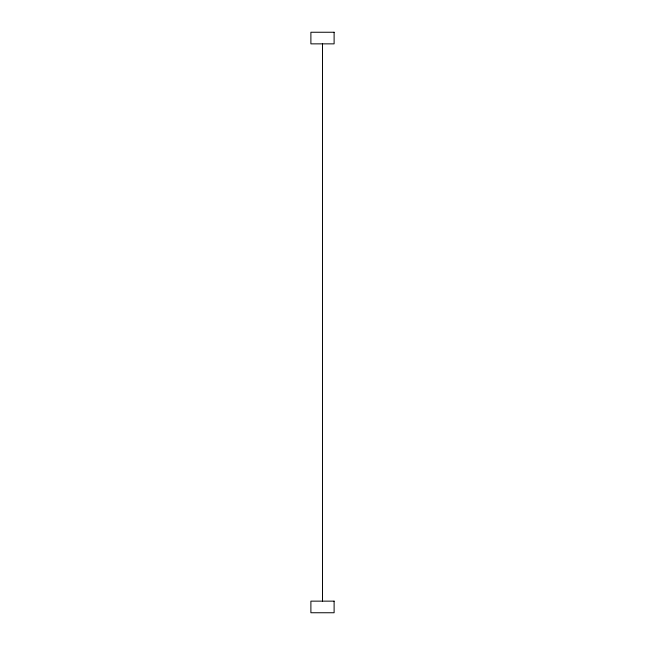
<?xml version="1.0" encoding="UTF-8"?>
<svg xmlns="http://www.w3.org/2000/svg" width="645" height="645" viewBox="0 0 645 645"><rect width="100%" height="100%" fill="white"/><g stroke="black" fill="none" stroke-linecap="round" stroke-linejoin="round"><path stroke-width="0.97" d="M322.5 43.86L322.5 601.14M334.11 32.25L310.89 32.25L310.89 43.86L334.11 43.86L334.11 32.25M334.11 601.14L310.89 601.14L310.89 612.75L334.11 612.75L334.11 601.14"/></g></svg>
